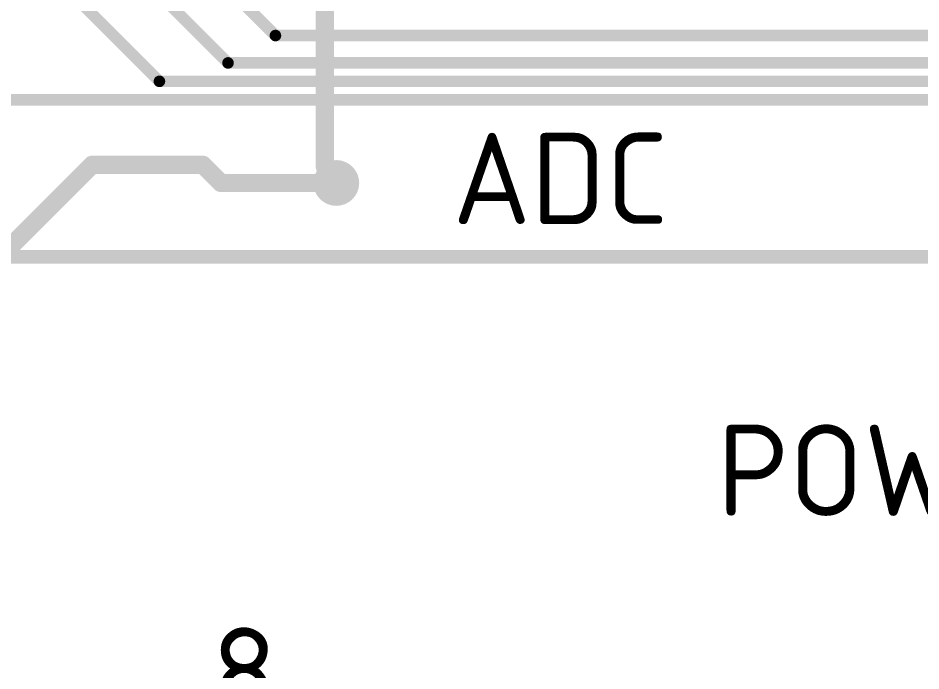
# Model space of a CAD drawing. Header units: inches. Extents: x 0 to 220, y 0 to 115.
# Drawn here: x 153.77 to 173.57, y 44.3 to 58.62 of the extents above; entities that cross this region are included whole.
import ezdxf

# ---------------------------------------------------------------- set-up
doc = ezdxf.new("R2010")
doc.units = ezdxf.units.IN
for name, color, linetype in [('Bottom Layer- Bottom', 5, 'Continuous'), ('Bottom Overlay- Bot Silk', 54, 'Continuous'), ('Bottom Solder- Bot Mask', 6, 'Continuous'), ('Top Layer- Top', 1, 'Continuous'), ('Top Overlay- Top Silk', 2, 'Continuous'), ('Top Solder- Top Mask', 216, 'Continuous')]:
    doc.layers.add(name, color=color, linetype=linetype)
doc.styles.add('GOST type B', font='', dxfattribs={"height": 0.2})
doc.styles.get('GOST type B').set_extended_font_data('GOST type B')

msp = doc.modelspace()

# ---------------------------------------------------------------- hatches: boundary and pattern name
at = {"layer": 'Bottom Layer- Bottom'}
h = msp.add_hatch(color=7, dxfattribs=at)
edge = h.paths.add_edge_path()
edge.add_arc((160.75, 55), 0.4, 0, 360)
at = {"layer": 'Bottom Solder- Bot Mask'}
h = msp.add_hatch(color=7, dxfattribs=at)
edge = h.paths.add_edge_path()
edge.add_arc((160.75, 55), 0.502, 0, 360)
at = {"layer": 'Top Layer- Top'}
h = msp.add_hatch(color=7, dxfattribs=at)
edge = h.paths.add_edge_path()
edge.add_arc((160.75, 55), 0.4, 0, 360)
at = {"layer": 'Top Solder- Top Mask'}
h = msp.add_hatch(color=7, dxfattribs=at)
edge = h.paths.add_edge_path()
edge.add_arc((160.75, 55), 0.502, 0, 360)

# ---------------------------------------------------------------- linework, layer by layer
at = {"layer": 'Bottom Layer- Bottom'}
for points in [[(160.5, 55.358, 0.4, 0.4, 0), (160.5, 59.5, 0.4, 0.4, 0)], [(160.5, 55.358, 0.4, 0.4, 0), (160.75, 55.108, 0.4, 0.4, 0)], [(160.75, 55, 0.4, 0.4, 0), (160.75, 55.108, 0.4, 0.4, 0)]]:
    msp.add_lwpolyline(points, format="xyseb", dxfattribs=at)
for points in [[(160.4, 55.358, 0.2, 0.2, 1), (160.6, 55.358, 0.2, 0.2, 1)], [(160.4, 55.358, 0.2, 0.2, 1), (160.6, 55.358, 0.2, 0.2, 1)], [(160.65, 55.108, 0.2, 0.2, 1), (160.85, 55.108, 0.2, 0.2, 1)], [(160.65, 55.108, 0.2, 0.2, 1), (160.85, 55.108, 0.2, 0.2, 1)], [(160.65, 55, 0.2, 0.2, 1), (160.85, 55, 0.2, 0.2, 1)]]:
    msp.add_lwpolyline(points, format="xyseb", close=True, dxfattribs=at)
at = {"layer": 'Top Layer- Top'}
for points in [[(157.735, 59.912, 0.254, 0.254, 0), (159.415, 58.232, 0.254, 0.254, 0)], [(156.506, 59.502, 0.254, 0.254, 0), (158.377, 57.632, 0.254, 0.254, 0)], [(155.1, 59, 0.254, 0.254, 0), (156.872, 57.228, 0.254, 0.254, 0)], [(159.415, 58.232, 0.254, 0.254, 0), (178.905, 58.232, 0.254, 0.254, 0)], [(158.377, 57.632, 0.254, 0.254, 0), (179.444, 57.632, 0.254, 0.254, 0)], [(156.872, 57.228, 0.254, 0.254, 0), (179.611, 57.228, 0.254, 0.254, 0)], [(150.676, 56.824, 0.254, 0.254, 0), (176.339, 56.824, 0.254, 0.254, 0)], [(150.75, 50.75, 0.4, 0.4, 0), (155.4, 55.4, 0.4, 0.4, 0)], [(155.4, 55.4, 0.4, 0.4, 0), (157.821, 55.4, 0.4, 0.4, 0)], [(157.821, 55.4, 0.4, 0.4, 0), (158.221, 55, 0.4, 0.4, 0)], [(158.221, 55, 0.4, 0.4, 0), (160.75, 55, 0.4, 0.4, 0)]]:
    msp.add_lwpolyline(points, format="xyseb", dxfattribs=at)
for points in [[(159.352, 58.232, 0.127, 0.127, 1), (159.479, 58.232, 0.127, 0.127, 1)], [(159.352, 58.232, 0.127, 0.127, 1), (159.479, 58.232, 0.127, 0.127, 1)], [(158.313, 57.632, 0.127, 0.127, 1), (158.44, 57.632, 0.127, 0.127, 1)], [(158.313, 57.632, 0.127, 0.127, 1), (158.44, 57.632, 0.127, 0.127, 1)], [(156.809, 57.228, 0.127, 0.127, 1), (156.936, 57.228, 0.127, 0.127, 1)], [(156.809, 57.228, 0.127, 0.127, 1), (156.936, 57.228, 0.127, 0.127, 1)], [(155.3, 55.4, 0.2, 0.2, 1), (155.5, 55.4, 0.2, 0.2, 1)], [(155.3, 55.4, 0.2, 0.2, 1), (155.5, 55.4, 0.2, 0.2, 1)], [(157.721, 55.4, 0.2, 0.2, 1), (157.921, 55.4, 0.2, 0.2, 1)], [(157.721, 55.4, 0.2, 0.2, 1), (157.921, 55.4, 0.2, 0.2, 1)], [(158.121, 55, 0.2, 0.2, 1), (158.321, 55, 0.2, 0.2, 1)], [(158.121, 55, 0.2, 0.2, 1), (158.321, 55, 0.2, 0.2, 1)], [(160.65, 55, 0.2, 0.2, 1), (160.85, 55, 0.2, 0.2, 1)]]:
    msp.add_lwpolyline(points, format="xyseb", close=True, dxfattribs=at)
at = {"layer": 'Top Overlay- Top Silk'}
msp.add_lwpolyline([(148.5, 53.379, 0.3, 0.3, 0), (179.979, 53.379, 0.3, 0.3, 0)], format="xyseb", dxfattribs=at)

# ---------------------------------------------------------------- texts
at = {"layer": 'Bottom Overlay- Bot Silk', "style": 'GOST type B', "text_generation_flag": 2}
msp.add_text('-8', height=2, dxfattribs=at).set_placement((160.75, 43.25))
at = {"layer": 'Top Overlay- Top Silk', "style": 'GOST type B'}
for s, p in [('ADC', (163.3, 54.1)), ('POWER', (169.1, 47.7))]:
    msp.add_text(s, height=2, dxfattribs=at).set_placement(p)

doc.saveas('drawing.dxf')
